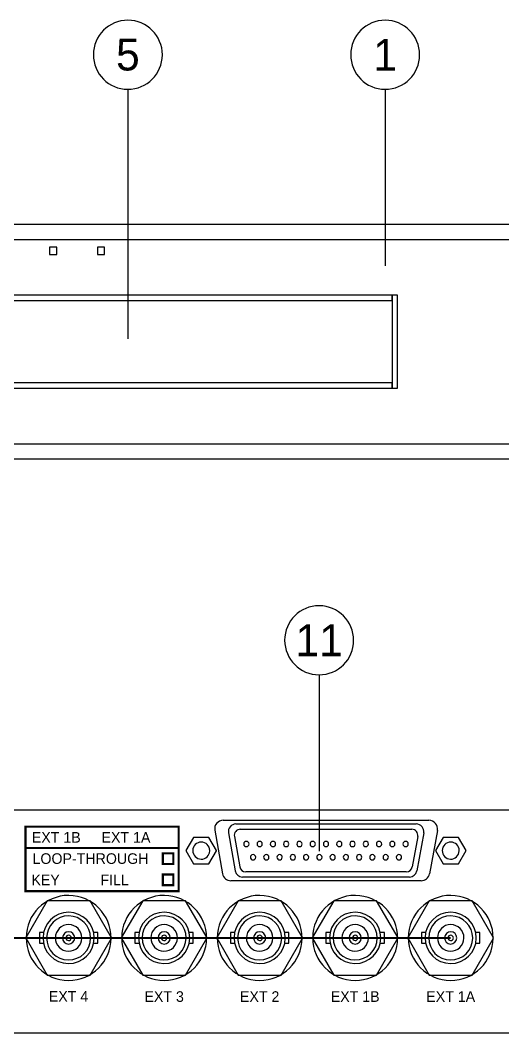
# Model space of a CAD drawing. Extents: x 10 to 493, y 10 to 201.
# Drawn here: x 148.9 to 239.9, y 10 to 200.7 of the extents above; entities that cross this region are included whole.
import ezdxf
from ezdxf.enums import TextEntityAlignment as Align

# ---------------------------------------------------------------- set-up
doc = ezdxf.new("R2010")
doc.units = 0
doc.layers.add('KOMPONENT', color=10, linetype='CONTINUOUS')
doc.layers.add('SERVICE1', color=7, linetype='CONTINUOUS')

msp = doc.modelspace()

# ---------------------------------------------------------------- linework, layer by layer
at = {"layer": 'KOMPONENT', "color": 0}
for p, q in [((39.5, 162.2776352886492), (463.5, 162.2776352886492)), ((39.5, 159.4276352886492), (463.5, 159.4276352886492)), ((39.5, 120.9276352886492), (463.5, 120.9276352886492)), ((39.50000000000006, 118.0776352886492), (463.5000000000001, 118.0776352886492)), ((40.05594405594405, 51.99999999999989), (459.6559440559441, 51.99999999999983)), ((228.61256838297, 46.80000000000001), (227.1691927099959, 44.30000000000001)), ((231.4993197289181, 46.80000000000001), (228.61256838297, 46.80000000000001)), ((232.9426954018922, 44.30000000000001), (231.4993197289181, 46.80000000000001)), ((227.1691927099959, 44.30000000000001), (228.61256838297, 41.80000000000001)), ((231.4993197289181, 41.80000000000001), (232.9426954018922, 44.30000000000001)), ((228.61256838297, 41.80000000000001), (231.4993197289181, 41.80000000000001)), ((38.05594405594394, 10), (462.0559440559439, 10))]:
    msp.add_line(p, q, dxfattribs=at)
at = {"layer": 'KOMPONENT', "color": 0, "linetype": 'CONTINUOUS'}
for p, q in [((187.1965012266697, 50.02075200351356), (225.9518370755657, 50.02075200351356)), ((185.6040526054931, 48.12291378744413), (187.0440588716772, 39.95695634063554)), ((189.5739766618437, 49.31820351185399), (223.5698853012262, 49.31820351185399)), ((190.4128718950063, 48.31456280948322), (222.728002222892, 48.31456280948322)), ((227.5430556283402, 48.11602801291747), (226.0665996229364, 39.95007056610888)), ((188.1770919064257, 47.65343314688084), (189.4402552978152, 40.49031257950486)), ((189.2953625385271, 46.98274651750472), (190.3065856724336, 41.24832349822725)), ((223.8446451457087, 46.97791439502987), (222.8085356682324, 41.24741794112907)), ((224.965691049274, 47.64739299378726), (223.6705542024286, 40.48427242641128)), ((221.6918919596757, 40.31456280948322), (191.4194154584826, 40.31456280948316)), ((224.4753819605889, 38.62075200351364), (188.6365097046599, 38.62075200351364)), ((222.2747502992949, 39.31820351185405), (190.837143057252, 39.31820351185405))]:
    msp.add_line(p, q, dxfattribs=at)
at = {"layer": 'KOMPONENT', "color": 0}
for points in [[(154.4828431535325, 156.5918002968827), (155.8328431535325, 156.5918002968827), (155.8328431535325, 157.9418002968827), (154.4828431535325, 157.9418002968827)], [(163.4828431535325, 156.5918002968827), (164.8328431535325, 156.5918002968827), (164.8328431535325, 157.9418002968827), (163.4828431535325, 157.9418002968827)], [(65, 147.9276352886492), (219, 147.9276352886492), (219, 148.9276352886492), (65, 148.9276352886492)], [(219, 131.4276352886492), (220, 131.4276352886492), (220, 148.9276352886492), (219, 148.9276352886492)], [(65, 131.4276352886492), (219, 131.4276352886492), (219, 132.4276352886492), (65, 132.4276352886492)]]:
    msp.add_lwpolyline(points, close=True, dxfattribs=at)
at = {"layer": 'KOMPONENT', "color": 0, "const_width": 0.4}
for points in [[(149.9419993168457, 48.99999999999994), (149.9419993168456, 36.66000000000037), (178.8105898597688, 36.66000000000037), (178.8105898597688, 48.99999999999994)], [(178.8105898597688, 48.7999999999999), (149.9419993168457, 48.7999999999999)], [(149.9419993168457, 44.7999999999999), (178.8105898597688, 44.79999999999984)], [(175.6059440559441, 41.7999999999999), (177.8059440559441, 41.7999999999999), (177.8059440559441, 43.7999999999999), (175.6059440559441, 43.7999999999999)], [(175.8059440559441, 43.7999999999999), (175.8059440559441, 41.7999999999999)], [(175.6059440559441, 37.79535433070851), (177.8059440559441, 37.79535433070851), (177.8059440559441, 39.79535433070851), (175.6059440559441, 39.79535433070851)], [(175.8059440559441, 39.79535433070851), (175.8059440559441, 37.79535433070851)]]:
    msp.add_lwpolyline(points, dxfattribs=at)
at = {"layer": 'KOMPONENT', "color": 0}
for points in [[(181.61256838297, 46.80000000000001), (180.1691927099959, 44.30000000000001), (181.61256838297, 41.80000000000001), (184.4993197289181, 41.80000000000001), (185.905359999794, 44.23533318664499)], [(185.9221602581892, 44.26443208776578), (185.9426954018922, 44.30000000000001), (184.4993197289181, 46.80000000000001), (181.61256838297, 46.80000000000001)], [(154.0144921716167, 34.86000000000002), (149.9730402872893, 27.86000000000002), (154.0144921716167, 20.86000000000001), (162.0973959402715, 20.86000000000001), (166.107916324608, 27.80642507046162)], [(166.1388478245989, 27.86000000000002), (162.0973959402715, 34.86000000000002), (154.0144921716167, 34.86000000000002)], [(172.0144921716167, 34.86000000000002), (167.9730402872893, 27.86000000000002), (172.0144921716167, 20.86000000000001), (180.0973959402715, 20.86000000000001), (184.107916324608, 27.80642507046162)], [(184.1388478245989, 27.86000000000002), (180.0973959402715, 34.86000000000002), (172.0144921716167, 34.86000000000002)], [(190.0144921716167, 34.86000000000002), (185.9730402872893, 27.86000000000002), (190.0144921716167, 20.86000000000001), (198.0973959402715, 20.86000000000001), (202.107916324608, 27.80642507046162)], [(202.1388478245989, 27.86000000000002), (198.0973959402715, 34.86000000000002), (190.0144921716167, 34.86000000000002)], [(208.0144921716167, 34.86000000000002), (203.9730402872893, 27.86000000000002), (208.0144921716167, 20.86000000000001), (216.0973959402715, 20.86000000000001), (220.107916324608, 27.80642507046162)], [(220.1388478245989, 27.86000000000002), (216.0973959402715, 34.86000000000002), (208.0144921716167, 34.86000000000002)], [(226.0144921716167, 34.86000000000002), (221.9730402872893, 27.86000000000002), (226.0144921716167, 20.86000000000001), (234.0973959402715, 20.86000000000001), (238.107916324608, 27.80642507046162)], [(238.1388478245989, 27.86000000000002), (234.0973959402715, 34.86000000000002), (226.0144921716167, 34.86000000000002)]]:
    msp.add_lwpolyline(points, dxfattribs=at)
at = {"layer": 'KOMPONENT', "color": 0, "linetype": 'CONTINUOUS'}
for points in [[(153.3357083626762, 28.86000000000002), (152.5559440559441, 28.86000000000002), (152.5559440559441, 26.86000000000002)], [(162.776179749212, 26.86000000000002), (163.5559440559441, 26.86000000000002), (163.5559440559441, 28.86000000000002), (162.776179749212, 28.86000000000002)], [(171.3357083626762, 28.86000000000002), (170.5559440559441, 28.86000000000002), (170.5559440559441, 26.86000000000002)], [(180.776179749212, 26.86000000000002), (181.5559440559441, 26.86000000000002), (181.5559440559441, 28.86000000000002), (180.776179749212, 28.86000000000002)], [(189.3357083626762, 28.86000000000002), (188.5559440559441, 28.86000000000002), (188.5559440559441, 26.86000000000002)], [(198.776179749212, 26.86000000000002), (199.5559440559441, 26.86000000000002), (199.5559440559441, 28.86000000000002), (198.776179749212, 28.86000000000002)], [(207.3357083626762, 28.86000000000002), (206.5559440559441, 28.86000000000002), (206.5559440559441, 26.86000000000002)], [(216.776179749212, 26.86000000000002), (217.5559440559441, 26.86000000000002), (217.5559440559441, 28.86000000000002), (216.776179749212, 28.86000000000002)], [(225.3357083626762, 28.86000000000002), (224.5559440559441, 28.86000000000002), (224.5559440559441, 26.86000000000002)], [(234.776179749212, 26.86000000000002), (235.5559440559441, 26.86000000000002), (235.5559440559441, 28.86000000000002), (234.776179749212, 28.86000000000002)], [(152.5559440559441, 26.86000000000002), (153.3357083626762, 26.86000000000002)], [(170.5559440559441, 26.86000000000002), (171.3357083626762, 26.86000000000002)], [(188.5559440559441, 26.86000000000002), (189.3357083626762, 26.86000000000002)], [(206.5559440559441, 26.86000000000002), (207.3357083626762, 26.86000000000002)], [(224.5559440559441, 26.86000000000002), (225.3357083626762, 26.86000000000002)]]:
    msp.add_lwpolyline(points, dxfattribs=at)
for centre, radius, start, end in [((187.1965034384759, 48.40373072691784), 1.617021276595745, 89.99999999999997, 190.0008686024818), ((225.9518344126319, 48.40373072691784), 1.617021276595745, 349.7512885306381, 89.99999999999997), ((189.5739786020246, 47.89976379554196), 1.418439716312057, 89.99999999999997, 190.0008686024818), ((190.4128718950063, 47.17981103643365), 1.134751773049645, 89.99999999999997, 190.0008686024818), ((222.727998678545, 47.17981103643365), 1.134751773049645, 349.7512885306381, 89.99999999999997), ((223.5698829653194, 47.89976379554196), 1.418439716312057, 349.7512885306381, 89.99999999999997), ((190.8371419934141, 40.73664322816609), 1.418439716312057, 190.0008686024818, 270), ((191.4194154584826, 41.44456280948316), 1.13, 190.000868602481, 270.0000000000001), ((221.6918892010687, 41.44931458253291), 1.134751773049645, 270, 349.7512885306381), ((222.2747461184739, 40.73664322816609), 1.418439716312057, 270, 349.7512885306381), ((188.6365097046599, 40.23777328010937), 1.617021276595745, 190.0008686024818, 270), ((224.4753784072281, 40.23777328010937), 1.617021276595745, 270, 349.7512885306381)]:
    msp.add_arc(centre, radius, start, end, dxfattribs=at)
at = {"layer": 'KOMPONENT', "color": 0}
for centre, radius, start, end in [((183.055944055944, 44.30000000000001), 1.6, 0.6992522961741189, 357.6417386931841), ((191.555944055944, 45.55000000000001), 0.5, 0.8573568916162819, 359.8360362869531), ((194.0559440559441, 45.55000000000001), 0.5, 0.8573568916162819, 359.8360362869531), ((196.5559440559441, 45.55000000000001), 0.5, 0.8573568916162819, 359.8360362869531), ((199.0559440559441, 45.55000000000001), 0.5, 0.8573568916162819, 359.8360362869531), ((201.5559440559441, 45.55000000000001), 0.5, 0.8573568916162819, 359.8360362869531), ((204.0559440559441, 45.55000000000001), 0.5, 0.8573568916162819, 359.8360362869531), ((206.5559440559441, 45.55000000000001), 0.5, 0.8573568916162819, 359.8360362869531), ((209.0559440559441, 45.55000000000001), 0.5, 0.8573568916162819, 359.8360362869531), ((211.5559440559441, 45.55000000000001), 0.5, 0.8573568916162819, 359.8360362869531), ((214.0559440559442, 45.55000000000001), 0.5, 180.163963713047, 179.1426431083837), ((216.5559440559442, 45.55000000000001), 0.5, 180.163963713047, 179.1426431083837), ((219.0559440559443, 45.55000000000001), 0.5, 180.163963713047, 179.1426431083837), ((221.5559440559443, 45.55000000000001), 0.5, 180.163963713047, 179.1426431083837), ((230.055944055944, 44.30000000000001), 1.6, 0.72203750447172, 357.6700996115354), ((192.805944055944, 43.05000000000007), 0.5, 0.1639637130469114, 359.1426431083837), ((195.3059440559441, 43.05000000000007), 0.5, 0.1639637130469114, 359.1426431083837), ((197.805944055944, 43.05000000000007), 0.5, 0.1639637130469114, 359.1426431083837), ((200.305944055944, 43.05000000000007), 0.5, 0.1639637130469114, 359.1426431083837), ((202.8059440559441, 43.05000000000007), 0.5, 0.1639637130469114, 359.1426431083837), ((205.3059440559441, 43.05000000000007), 0.5, 0.1639637130469114, 359.1426431083837), ((207.8059440559441, 43.05000000000007), 0.5, 0.1639637130469114, 359.1426431083837), ((210.3059440559441, 43.05000000000007), 0.5, 0.1639637130469114, 359.1426431083837), ((212.8059440559442, 43.05000000000007), 0.5, 180.8573568916163, 179.8360362869531), ((215.3059440559442, 43.05000000000007), 0.5, 180.8573568916163, 179.8360362869531), ((217.8059440559443, 43.05000000000007), 0.5, 180.8573568916163, 179.8360362869531), ((220.3059440559443, 43.05000000000007), 0.5, 180.8573568916163, 179.8360362869531), ((158.0559440559441, 27.86000000000002), 8.000000000000284, 90.00000000000011, 89.67367066880068), ((176.0559440559441, 27.86000000000002), 8.000000000000284, 90.00000000000011, 89.67367066880068), ((194.0559440559441, 27.86000000000002), 8.000000000000284, 90.00000000000011, 89.67367066880068), ((212.0559440559441, 27.86000000000002), 8.000000000000284, 90.00000000000011, 89.67367066880068), ((230.0559440559441, 27.86000000000002), 8.000000000000284, 90.00000000000011, 89.67367066880068), ((158.0559440559441, 27.86000000000002), 4.824999999999591, 3.193724165691451e-13, 359.347674377533), ((176.0559440559441, 27.86000000000002), 4.824999999999591, 3.193724165691451e-13, 359.347674377533), ((194.0559440559441, 27.86000000000002), 4.824999999999591, 3.193724165691451e-13, 359.347674377533), ((212.0559440559441, 27.86000000000002), 4.824999999999591, 3.193724165691451e-13, 359.347674377533), ((230.0559440559441, 27.86000000000002), 4.824999999999591, 3.193724165691451e-13, 359.347674377533), ((158.0559440559441, 27.86000000000002), 4.149999999998272, 359.9999999999997, 359.1772792608186), ((176.0559440559441, 27.86000000000002), 4.149999999998272, 359.9999999999997, 359.1772792608186), ((194.0559440559441, 27.86000000000002), 4.149999999998272, 359.9999999999997, 359.1772792608186), ((212.0559440559441, 27.86000000000002), 4.149999999998272, 359.9999999999997, 359.1772792608186), ((230.0559440559441, 27.86000000000002), 4.149999999998272, 359.9999999999997, 359.1772792608186), ((158.0559440559441, 27.86000000000002), 2.499999999996419, 1.667057918588964e-13, 358.7971582798365), ((158.0559440559441, 27.86000000000002), 1.149999999996226, 359.9999999999987, 358.6472976516015), ((176.0559440559441, 27.86000000000002), 2.499999999996419, 1.667057918588964e-13, 358.7971582798365), ((176.0559440559441, 27.86000000000002), 1.149999999996226, 359.9999999999987, 358.6472976516015), ((194.0559440559441, 27.86000000000002), 2.499999999996419, 1.667057918588964e-13, 358.7971582798365), ((194.0559440559441, 27.86000000000002), 1.149999999996226, 359.9999999999987, 358.6472976516015), ((212.0559440559441, 27.86000000000002), 2.499999999996419, 1.667057918588964e-13, 358.7971582798365), ((212.0559440559441, 27.86000000000002), 1.149999999996226, 359.9999999999987, 358.6472976516015), ((230.0559440559441, 27.86000000000002), 2.499999999996419, 1.667057918588964e-13, 358.7971582798365), ((230.0559440559441, 27.86000000000002), 1.149999999996226, 359.9999999999987, 358.6472976516015), ((158.0559440559441, 27.86000000000002), 0.4999999999820375, 359.9999999999982, 355.9577384872979), ((176.0559440559441, 27.86000000000002), 0.4999999999820375, 359.9999999999982, 355.9577384872979), ((194.0559440559441, 27.86000000000002), 0.4999999999820375, 359.9999999999982, 355.9577384872979), ((212.0559440559441, 27.86000000000002), 0.4999999999820375, 359.9999999999982, 355.9577384872979), ((230.0559440559441, 27.86000000000002), 0.4999999999820375, 359.9999999999982, 355.9577384872979)]:
    msp.add_arc(centre, radius, start, end, dxfattribs=at)
at = {"layer": 'SERVICE1', "color": 0}
for points in [[(169.2236105027715, 187.692655411402), (169.2236105027715, 140.6900286971523)], [(217.7065435192149, 187.692655411402), (217.7065435192149, 154.4538717999746)], [(205.2657342657343, 77.41502012275268), (205.2657342657343, 44.17623651132527)]]:
    msp.add_lwpolyline(points, dxfattribs=at)
at = {"layer": 'SERVICE1', "color": 0, "const_width": 0.4}
msp.add_lwpolyline([(50.05594405594408, 27.86000000000002), (230.0559440559441, 27.86000000000002)], dxfattribs=at)
at = {"layer": 'SERVICE1', "color": 0}
for centre in [(169.2236105027715, 194.1926554114023), (217.7065435192149, 194.1926554114023), (205.2657342657343, 83.91502012275296)]:
    msp.add_arc(centre, 6.5, 1.403916714864755e-14, 359.8076113561952, dxfattribs=at)

# ---------------------------------------------------------------- texts
at = {"layer": 'KOMPONENT', "color": 0}
for s, p in [('EXT 1B', (155.7294008916488, 45.7999999999999)), ('EXT 1A', (168.8652276633024, 45.79999999999984)), ('LOOP-THROUGH', (162.1782197892866, 41.79999999999995)), ('KEY', (153.7136528601528, 37.79535433070851)), ('FILL', (166.7313693955858, 37.79535433070845)), ('EXT 4', (158.0407370140269, 15.85399587244365)), ('EXT 3', (176.0559440559439, 15.81719467686793)), ('EXT 2', (194.055944055944, 15.81719467686793)), ('EXT 1B', (212.055944055944, 15.81719467686793)), ('EXT 1A', (230.0559440559439, 15.81719467686787))]:
    msp.add_text(s, height=2, dxfattribs=at).set_placement(p, align=Align.CENTER)
at = {"layer": 'SERVICE1', "color": 0}
for s, p in [('5', (169.2236105027715, 194.1926554114023)), ('1', (217.7065435192149, 194.1926554114023)), ('11', (205.2657342657343, 83.91502012275296))]:
    msp.add_text(s, height=6, dxfattribs=at).set_placement(p, align=Align.MIDDLE)

doc.saveas('drawing.dxf')
